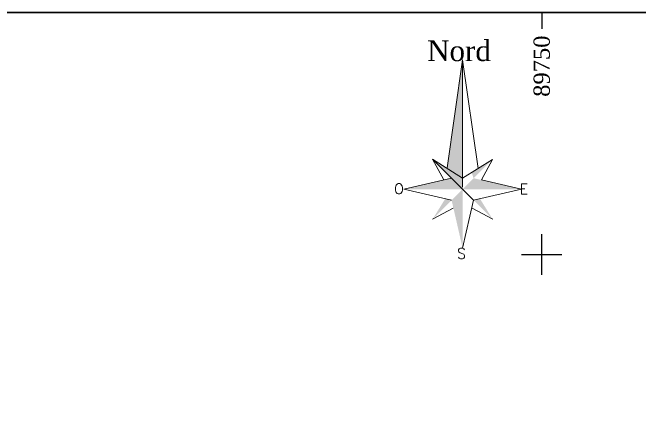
# Model space of a CAD drawing. Header units: millimetres. Extents: x 88261 to 90953, y 390274 to 392322.
# Drawn here: x 89586.7 to 89780.1, y 392192.1 to 392322.1 of the extents above; entities that cross this region are included whole.
import ezdxf

# ---------------------------------------------------------------- set-up
doc = ezdxf.new("R2010")
doc.units = ezdxf.units.MM
doc.header["$LTSCALE"] = 25
for name, color, linetype in [('Carroyage(1)', 7, 'Continuous'), ('Carroyage(1)_Croix', 7, 'Continuous'), ('Carroyage(1)_Textes', 7, 'Continuous')]:
    doc.layers.add(name, color=color, linetype=linetype)
doc.styles.add('ROMANT', font='romant.shx')
doc.styles.get("Standard").update_dxf_attribs({"font": 'times.ttf'})
doc.styles.add('Times 1.0', font='times.ttf', dxfattribs={"width": 0.99, "height": 2})

# ---------------------------------------------------------------- blocks, each defined once
blk = doc.blocks.new('NORD')
at = {"lineweight": 15}
h = blk.add_hatch(color=256, dxfattribs=at)
h.dxf.hatch_style = 1
h.paths.add_polyline_path([(428426.796, 575432.437), (428427.542, 575431.964), (428427.542, 575437.655)])
h = blk.add_hatch(color=256, dxfattribs=at)
h.dxf.hatch_style = 1
h.paths.add_polyline_path([(428426.095, 575432.881), (428427.543, 575431.964), (428427.543, 575431.44)])
for p, q in [((428426.095, 575432.881), (428426.635, 575431.888)), ((428428.977, 575432.868), (428428.451, 575431.888)), ((428424.707, 575431.434), (428427.013, 575430.904)), ((428428.072, 575430.904), (428430.379, 575431.434)), ((428426.095, 575429.986), (428427.089, 575430.526)), ((428428.99, 575429.986), (428427.997, 575430.526))]:
    blk.add_line(p, q, dxfattribs=at)
at = {"lineweight": 15, "flags": 128}
for points in [[(428428.292, 575432.436), (428427.542, 575437.655), (428426.799, 575432.46)], [(428427.542, 575431.529), (428427.542, 575437.655)], [(428426.095, 575432.881), (428427.543, 575431.964), (428428.977, 575432.868)], [(428426.095, 575432.881), (428427.543, 575431.434)], [(428427.013, 575431.964), (428424.707, 575431.434)], [(428428.451, 575431.888), (428430.379, 575431.434)]]:
    blk.add_lwpolyline(points, dxfattribs=at)
at = {"lineweight": 15}
blk.add_lwpolyline([(428427.543, 575428.598), (428428.072, 575430.904), (428427.543, 575431.434)], dxfattribs=at)
for points in [[(428428.977, 575432.868), (428428.072, 575431.964), (428427.977, 575432.237)], [(428424.707, 575431.434), (428427.013, 575431.964), (428427.543, 575431.434)], [(428427.543, 575431.434), (428430.379, 575431.434), (428428.072, 575431.964)], [(428427.543, 575431.434), (428427.543, 575428.598), (428427.013, 575430.904)], [(428426.095, 575429.986), (428427.013, 575430.904), (428426.702, 575430.967)], [(428428.99, 575429.986), (428428.072, 575430.904), (428428.384, 575430.967)]]:
    blk.add_solid(points, dxfattribs=at)
at = {"lineweight": 15, "style": 'Times 1.0', "width": 0.99}
blk.add_text('Nord', height=1, dxfattribs=at).set_placement((428425.832, 575437.598))
at = {"color": 0, "lineweight": 15, "style": 'ROMANT'}
for s, p in [('O', (428424.241, 575431.205)), ('E', (428430.287, 575431.196)), ('S', (428427.275, 575428.089))]:
    blk.add_text(s, height=0.5, dxfattribs=at).set_placement(p)

msp = doc.modelspace()

# ---------------------------------------------------------------- linework, layer by layer
at = {"elevation": 14.57}
msp.add_lwpolyline([(88260.96, 392322.08), (90951.88, 392322.08), (90951.88, 390274.46), (88260.96, 390274.46)], close=True, dxfattribs=at)
at = {"layer": 'Carroyage(1)'}
msp.add_line((89749.65, 392322.08), (89749.65, 392317.08), dxfattribs=at)
msp.add_lwpolyline([(88260.96, 390274.46), (90951.88, 390274.46), (90951.88, 392322.08), (88260.96, 392322.08)], close=True, dxfattribs=at)
at = {"layer": 'Carroyage(1)_Croix'}
for p, q in [((89749.65, 392241.29), (89749.65, 392253.79)), ((89743.4, 392247.54), (89755.9, 392247.54))]:
    msp.add_line(p, q, dxfattribs=at)

# ---------------------------------------------------------------- block references
at = {"color": 0, "linetype": 'Continuous', "xscale": 6.400000000000001, "yscale": 6.400000000000001, "zscale": 6.400000000000001}
msp.add_blockref('NORD', (-2652210.98, -3290493.51), dxfattribs=at)

# ---------------------------------------------------------------- texts
at = {"layer": 'Carroyage(1)_Textes'}
msp.add_text('89750', height=5, rotation=90, dxfattribs=at).set_placement((89752.15, 392296.12))

doc.saveas('drawing.dxf')
